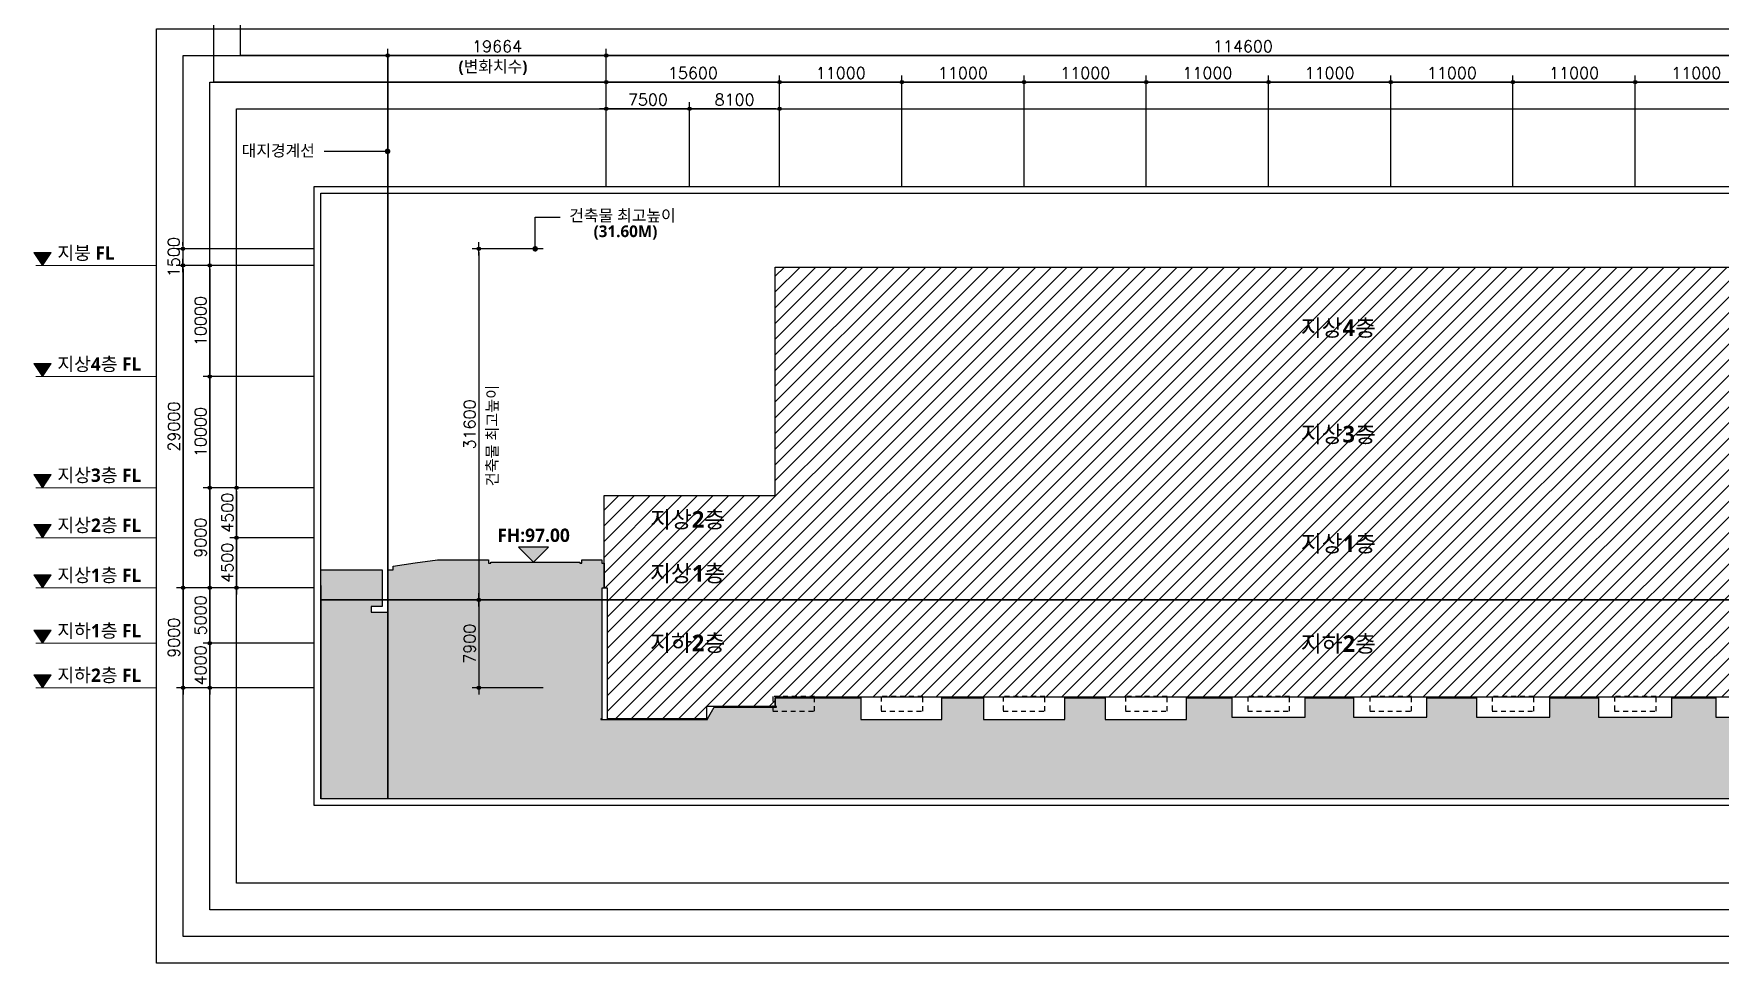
# Model space of a CAD drawing. Header units: millimetres. Extents: x 8456 to 190005487, y 619 to 455456909.
# Drawn here: x 8456 to 160238, y 619 to 84276 of the extents above; entities that cross this region are included whole.
import ezdxf

# ---------------------------------------------------------------- set-up
doc = ezdxf.new("R2010")
doc.units = ezdxf.units.MM
doc.header["$LTSCALE"] = 400
doc.header["$MEASUREMENT"] = 0
doc.header["$PDSIZE"] = -10
doc.linetypes.add('HID', pattern=[2, 1.1, -0.9])
doc.layers.get('0').update_dxf_attribs({"linetype": 'CONTINUOUS'})
doc.layers.get('Defpoints').update_dxf_attribs({"color": 153, "linetype": 'CONTINUOUS'})
doc.layers.add('A-MARK', color=7, linetype='CONTINUOUS', lineweight=15)
for name, color, linetype in [('AA-XXXX-TXT2', 3, 'CONTINUOUS'), ('elev', 8, 'CONTINUOUS'), ('HID', 3, 'HID')]:
    doc.layers.add(name, color=color, linetype=linetype)
doc.layers.add('Defpoint', color=161, linetype='CONTINUOUS', plot=False)
doc.styles.add('SH_대대리576', font='')
doc.styles.get("Standard").update_dxf_attribs({"font": 'SIMPLEX.shx'})
doc.styles.get('SH_대대리576').set_extended_font_data('NanumGothic', bold=True)
doc.dimstyles.new('SHP 600', dxfattribs={"dimscale": 300, "dimtxt": 3.5, "dimasz": 1, "dimexe": 2, "dimexo": 2, "dimgap": 1, "dimtad": 1, "dimdec": 0, "dimzin": 0, "dimdsep": 46, "dimtxsty": 'Standard', "dimblk": 'DIMDOT', "dimcen": 0.09, "dimclrt": 3, "dimadec": 0, "dimazin": 1, "dimtfac": 1, "dimtdec": 0, "dimtix": 1, "dimtmove": 2, "dimatfit": 0, "dimldrblk": 'DIMDOT', "dimfxl": 1, "dimtfillclr": 3, "dimtolj": 1, "dimtzin": 0, "dimarcsym": 0})

# ---------------------------------------------------------------- blocks, each defined once
blk = doc.blocks.new('DIMDOT')
at = {"color": 0}
blk.add_line((-2, 0), (2, 0), dxfattribs=at)
for radius in [0.5, 0.25]:
    blk.add_circle((0, 0), radius, dxfattribs=at)
blk = doc.blocks.new('*D80')
at = {"color": 0, "lineweight": -2}
for p, q in [((59983, 70519), (59983, 78119)), ((67183, 77519), (60283, 77519)), ((67483, 70519), (67483, 78119))]:
    blk.add_line(p, q, dxfattribs=at)
at = {"layer": 'Defpoints', "color": 0}
for p in [(59983, 77519), (59983, 69919), (67483, 69919)]:
    blk.add_point(p, dxfattribs=at)
at = {"color": 0, "linetype": 'ByBlock', "lineweight": -2, "xscale": 300, "yscale": 300, "zscale": 300, "rotation": 180}
blk.add_blockref('DIMDOT', (59983, 77519), dxfattribs=at)
at = {"color": 0, "linetype": 'ByBlock', "lineweight": -2, "xscale": 300, "yscale": 300, "zscale": 300}
blk.add_blockref('DIMDOT', (67483, 77519), dxfattribs=at)
at = {"color": 3, "insert": (63733, 78345), "char_height": 1050, "attachment_point": 5}
blk.add_mtext('\\A1;7500', dxfattribs=at)
blk = doc.blocks.new('*D81')
at = {"color": 0, "lineweight": -2}
for p, q in [((67483, 70519), (67483, 78119)), ((75283, 77519), (67783, 77519)), ((75583, 70519), (75583, 78119))]:
    blk.add_line(p, q, dxfattribs=at)
at = {"layer": 'Defpoints', "color": 0}
for p in [(67483, 77519), (67483, 69919), (75583, 69919)]:
    blk.add_point(p, dxfattribs=at)
at = {"color": 0, "linetype": 'ByBlock', "lineweight": -2, "xscale": 300, "yscale": 300, "zscale": 300, "rotation": 180}
blk.add_blockref('DIMDOT', (67483, 77519), dxfattribs=at)
at = {"color": 0, "linetype": 'ByBlock', "lineweight": -2, "xscale": 300, "yscale": 300, "zscale": 300}
blk.add_blockref('DIMDOT', (75583, 77519), dxfattribs=at)
at = {"color": 3, "insert": (71533, 78345), "char_height": 1050, "attachment_point": 5}
blk.add_mtext('\\A1;8100', dxfattribs=at)
blk = doc.blocks.new('*D82')
at = {"color": 0, "lineweight": -2}
for p, q in [((59983, 70519), (59983, 80519)), ((75583, 70519), (75583, 80519)), ((75283, 79919), (60283, 79919))]:
    blk.add_line(p, q, dxfattribs=at)
at = {"layer": 'Defpoints', "color": 0}
for p in [(59983, 79919), (59983, 69919), (75583, 69919)]:
    blk.add_point(p, dxfattribs=at)
at = {"color": 0, "linetype": 'ByBlock', "lineweight": -2, "xscale": 300, "yscale": 300, "zscale": 300, "rotation": 180}
blk.add_blockref('DIMDOT', (59983, 79919), dxfattribs=at)
at = {"color": 0, "linetype": 'ByBlock', "lineweight": -2, "xscale": 300, "yscale": 300, "zscale": 300}
blk.add_blockref('DIMDOT', (75583, 79919), dxfattribs=at)
at = {"color": 3, "insert": (67783, 80745), "char_height": 1050, "attachment_point": 5}
blk.add_mtext('\\A1;15600', dxfattribs=at)
blk = doc.blocks.new('*D83')
at = {"color": 0, "lineweight": -2}
for p, q in [((75583, 70519), (75583, 80519)), ((86583, 70519), (86583, 80519)), ((86283, 79919), (75883, 79919))]:
    blk.add_line(p, q, dxfattribs=at)
at = {"layer": 'Defpoints', "color": 0}
for p in [(75583, 79919), (75583, 69919), (86583, 69919)]:
    blk.add_point(p, dxfattribs=at)
at = {"color": 0, "linetype": 'ByBlock', "lineweight": -2, "xscale": 300, "yscale": 300, "zscale": 300, "rotation": 180}
blk.add_blockref('DIMDOT', (75583, 79919), dxfattribs=at)
at = {"color": 0, "linetype": 'ByBlock', "lineweight": -2, "xscale": 300, "yscale": 300, "zscale": 300}
blk.add_blockref('DIMDOT', (86583, 79919), dxfattribs=at)
at = {"color": 3, "insert": (81083, 80745), "char_height": 1050, "attachment_point": 5}
blk.add_mtext('\\A1;11000', dxfattribs=at)
blk = doc.blocks.new('*D84')
at = {"color": 0, "lineweight": -2}
for p, q in [((86583, 70519), (86583, 80519)), ((97583, 70519), (97583, 80519)), ((97283, 79919), (86883, 79919))]:
    blk.add_line(p, q, dxfattribs=at)
at = {"layer": 'Defpoints', "color": 0}
for p in [(86583, 79919), (86583, 69919), (97583, 69919)]:
    blk.add_point(p, dxfattribs=at)
at = {"color": 0, "linetype": 'ByBlock', "lineweight": -2, "xscale": 300, "yscale": 300, "zscale": 300, "rotation": 180}
blk.add_blockref('DIMDOT', (86583, 79919), dxfattribs=at)
at = {"color": 0, "linetype": 'ByBlock', "lineweight": -2, "xscale": 300, "yscale": 300, "zscale": 300}
blk.add_blockref('DIMDOT', (97583, 79919), dxfattribs=at)
at = {"color": 3, "insert": (92083, 80745), "char_height": 1050, "attachment_point": 5}
blk.add_mtext('\\A1;11000', dxfattribs=at)
blk = doc.blocks.new('*D85')
at = {"color": 0, "lineweight": -2}
for p, q in [((97583, 70519), (97583, 80519)), ((108583, 70519), (108583, 80519)), ((108283, 79919), (97883, 79919))]:
    blk.add_line(p, q, dxfattribs=at)
at = {"layer": 'Defpoints', "color": 0}
for p in [(97583, 79919), (97583, 69919), (108583, 69919)]:
    blk.add_point(p, dxfattribs=at)
at = {"color": 0, "linetype": 'ByBlock', "lineweight": -2, "xscale": 300, "yscale": 300, "zscale": 300, "rotation": 180}
blk.add_blockref('DIMDOT', (97583, 79919), dxfattribs=at)
at = {"color": 0, "linetype": 'ByBlock', "lineweight": -2, "xscale": 300, "yscale": 300, "zscale": 300}
blk.add_blockref('DIMDOT', (108583, 79919), dxfattribs=at)
at = {"color": 3, "insert": (103083, 80745), "char_height": 1050, "attachment_point": 5}
blk.add_mtext('\\A1;11000', dxfattribs=at)
blk = doc.blocks.new('*D86')
at = {"color": 0, "lineweight": -2}
for p, q in [((108583, 70519), (108583, 80519)), ((119583, 70519), (119583, 80519)), ((119283, 79919), (108883, 79919))]:
    blk.add_line(p, q, dxfattribs=at)
at = {"layer": 'Defpoints', "color": 0}
for p in [(108583, 79919), (108583, 69919), (119583, 69919)]:
    blk.add_point(p, dxfattribs=at)
at = {"color": 0, "linetype": 'ByBlock', "lineweight": -2, "xscale": 300, "yscale": 300, "zscale": 300, "rotation": 180}
blk.add_blockref('DIMDOT', (108583, 79919), dxfattribs=at)
at = {"color": 0, "linetype": 'ByBlock', "lineweight": -2, "xscale": 300, "yscale": 300, "zscale": 300}
blk.add_blockref('DIMDOT', (119583, 79919), dxfattribs=at)
at = {"color": 3, "insert": (114083, 80745), "char_height": 1050, "attachment_point": 5}
blk.add_mtext('\\A1;11000', dxfattribs=at)
blk = doc.blocks.new('*D87')
at = {"color": 0, "lineweight": -2}
for p, q in [((119583, 70519), (119583, 80519)), ((130583, 70519), (130583, 80519)), ((130283, 79919), (119883, 79919))]:
    blk.add_line(p, q, dxfattribs=at)
at = {"layer": 'Defpoints', "color": 0}
for p in [(119583, 79919), (119583, 69919), (130583, 69919)]:
    blk.add_point(p, dxfattribs=at)
at = {"color": 0, "linetype": 'ByBlock', "lineweight": -2, "xscale": 300, "yscale": 300, "zscale": 300, "rotation": 180}
blk.add_blockref('DIMDOT', (119583, 79919), dxfattribs=at)
at = {"color": 0, "linetype": 'ByBlock', "lineweight": -2, "xscale": 300, "yscale": 300, "zscale": 300}
blk.add_blockref('DIMDOT', (130583, 79919), dxfattribs=at)
at = {"color": 3, "insert": (125083, 80745), "char_height": 1050, "attachment_point": 5}
blk.add_mtext('\\A1;11000', dxfattribs=at)
blk = doc.blocks.new('*D88')
at = {"color": 0, "lineweight": -2}
for p, q in [((130583, 70519), (130583, 80519)), ((141583, 70519), (141583, 80519)), ((141283, 79919), (130883, 79919))]:
    blk.add_line(p, q, dxfattribs=at)
at = {"layer": 'Defpoints', "color": 0}
for p in [(130583, 79919), (130583, 69919), (141583, 69919)]:
    blk.add_point(p, dxfattribs=at)
at = {"color": 0, "linetype": 'ByBlock', "lineweight": -2, "xscale": 300, "yscale": 300, "zscale": 300, "rotation": 180}
blk.add_blockref('DIMDOT', (130583, 79919), dxfattribs=at)
at = {"color": 0, "linetype": 'ByBlock', "lineweight": -2, "xscale": 300, "yscale": 300, "zscale": 300}
blk.add_blockref('DIMDOT', (141583, 79919), dxfattribs=at)
at = {"color": 3, "insert": (136083, 80745), "char_height": 1050, "attachment_point": 5}
blk.add_mtext('\\A1;11000', dxfattribs=at)
blk = doc.blocks.new('*D89')
at = {"color": 0, "lineweight": -2}
for p, q in [((141583, 70519), (141583, 80519)), ((152583, 70519), (152583, 80519)), ((152283, 79919), (141883, 79919))]:
    blk.add_line(p, q, dxfattribs=at)
at = {"layer": 'Defpoints', "color": 0}
for p in [(141583, 79919), (141583, 69919), (152583, 69919)]:
    blk.add_point(p, dxfattribs=at)
at = {"color": 0, "linetype": 'ByBlock', "lineweight": -2, "xscale": 300, "yscale": 300, "zscale": 300, "rotation": 180}
blk.add_blockref('DIMDOT', (141583, 79919), dxfattribs=at)
at = {"color": 0, "linetype": 'ByBlock', "lineweight": -2, "xscale": 300, "yscale": 300, "zscale": 300}
blk.add_blockref('DIMDOT', (152583, 79919), dxfattribs=at)
at = {"color": 3, "insert": (147083, 80745), "char_height": 1050, "attachment_point": 5}
blk.add_mtext('\\A1;11000', dxfattribs=at)
blk = doc.blocks.new('*D90')
at = {"color": 0, "lineweight": -2}
for p, q in [((152583, 70519), (152583, 80519)), ((163583, 70519), (163583, 80519)), ((163283, 79919), (152883, 79919))]:
    blk.add_line(p, q, dxfattribs=at)
at = {"layer": 'Defpoints', "color": 0}
for p in [(152583, 79919), (152583, 69919), (163583, 69919)]:
    blk.add_point(p, dxfattribs=at)
at = {"color": 0, "linetype": 'ByBlock', "lineweight": -2, "xscale": 300, "yscale": 300, "zscale": 300, "rotation": 180}
blk.add_blockref('DIMDOT', (152583, 79919), dxfattribs=at)
at = {"color": 0, "linetype": 'ByBlock', "lineweight": -2, "xscale": 300, "yscale": 300, "zscale": 300}
blk.add_blockref('DIMDOT', (163583, 79919), dxfattribs=at)
at = {"color": 3, "insert": (158083, 80745), "char_height": 1050, "attachment_point": 5}
blk.add_mtext('\\A1;11000', dxfattribs=at)
blk = doc.blocks.new('*D92')
at = {"color": 0, "lineweight": -2}
for p, q in [((59983, 70519), (59983, 82919)), ((174283, 82319), (60283, 82319)), ((174583, 70519), (174583, 82919))]:
    blk.add_line(p, q, dxfattribs=at)
at = {"layer": 'Defpoints', "color": 0}
for p in [(59983, 82319), (59983, 69919), (174583, 69919)]:
    blk.add_point(p, dxfattribs=at)
at = {"color": 0, "linetype": 'ByBlock', "lineweight": -2, "xscale": 300, "yscale": 300, "zscale": 300, "rotation": 180}
blk.add_blockref('DIMDOT', (59983, 82319), dxfattribs=at)
at = {"color": 0, "linetype": 'ByBlock', "lineweight": -2, "xscale": 300, "yscale": 300, "zscale": 300}
blk.add_blockref('DIMDOT', (174583, 82319), dxfattribs=at)
at = {"color": 3, "insert": (117283, 83145), "char_height": 1050, "attachment_point": 5}
blk.add_mtext('\\A1;114600', dxfattribs=at)
blk = doc.blocks.new('*D93')
at = {"color": 0, "lineweight": -2}
for p, q in [((33693, 34419), (21298, 34419)), ((21898, 34119), (21898, 25719)), ((33693, 25419), (21298, 25419))]:
    blk.add_line(p, q, dxfattribs=at)
at = {"layer": 'Defpoints', "color": 0}
for p in [(34293, 34419), (21898, 25419), (34293, 25419)]:
    blk.add_point(p, dxfattribs=at)
at = {"color": 0, "linetype": 'ByBlock', "lineweight": -2, "xscale": 300, "yscale": 300, "zscale": 300}
for p, rotation in [((21898, 34419), 90), ((21898, 25419), 270)]:
    blk.add_blockref('DIMDOT', p, dxfattribs=dict(at, rotation=rotation))
at = {"color": 3, "insert": (21072, 29919), "char_height": 1050, "attachment_point": 5, "rotation": 90}
blk.add_mtext('\\A1;9000', dxfattribs=at)
blk = doc.blocks.new('*D94')
at = {"color": 0, "lineweight": -2}
for p, q in [((33693, 43419), (23698, 43419)), ((24298, 43119), (24298, 34719)), ((33693, 34419), (23698, 34419))]:
    blk.add_line(p, q, dxfattribs=at)
at = {"layer": 'Defpoints', "color": 0}
for p in [(34293, 43419), (24298, 34419), (34293, 34419)]:
    blk.add_point(p, dxfattribs=at)
at = {"color": 0, "linetype": 'ByBlock', "lineweight": -2, "xscale": 300, "yscale": 300, "zscale": 300}
for p, rotation in [((24298, 43419), 90), ((24298, 34419), 270)]:
    blk.add_blockref('DIMDOT', p, dxfattribs=dict(at, rotation=rotation))
at = {"color": 3, "insert": (23472, 38919), "char_height": 1050, "attachment_point": 5, "rotation": 90}
blk.add_mtext('\\A1;9000', dxfattribs=at)
blk = doc.blocks.new('*D95')
at = {"color": 0, "lineweight": -2}
for p, q in [((33688, 53419), (23698, 53419)), ((24298, 53119), (24298, 43719)), ((33688, 43419), (23698, 43419))]:
    blk.add_line(p, q, dxfattribs=at)
at = {"layer": 'Defpoints', "color": 0}
for p in [(34288, 53419), (24298, 43419), (34288, 43419)]:
    blk.add_point(p, dxfattribs=at)
at = {"color": 0, "linetype": 'ByBlock', "lineweight": -2, "xscale": 300, "yscale": 300, "zscale": 300}
for p, rotation in [((24298, 53419), 90), ((24298, 43419), 270)]:
    blk.add_blockref('DIMDOT', p, dxfattribs=dict(at, rotation=rotation))
at = {"color": 3, "insert": (23472, 48419), "char_height": 1050, "attachment_point": 5, "rotation": 90}
blk.add_mtext('\\A1;10000', dxfattribs=at)
blk = doc.blocks.new('*D96')
at = {"color": 0, "lineweight": -2}
for p, q in [((33698, 63419), (23698, 63419)), ((24298, 63119), (24298, 53719)), ((33698, 53419), (23698, 53419))]:
    blk.add_line(p, q, dxfattribs=at)
at = {"layer": 'Defpoints', "color": 0}
for p in [(34298, 63419), (24298, 53419), (34298, 53419)]:
    blk.add_point(p, dxfattribs=at)
at = {"color": 0, "linetype": 'ByBlock', "lineweight": -2, "xscale": 300, "yscale": 300, "zscale": 300}
for p, rotation in [((24298, 63419), 90), ((24298, 53419), 270)]:
    blk.add_blockref('DIMDOT', p, dxfattribs=dict(at, rotation=rotation))
at = {"color": 3, "insert": (23472, 58419), "char_height": 1050, "attachment_point": 5, "rotation": 90}
blk.add_mtext('\\A1;10000', dxfattribs=at)
blk = doc.blocks.new('*D97')
at = {"color": 0, "lineweight": -2}
for p, q in [((33703, 29419), (23698, 29419)), ((24298, 29119), (24298, 25719)), ((33698, 25419), (23698, 25419))]:
    blk.add_line(p, q, dxfattribs=at)
at = {"layer": 'Defpoints', "color": 0}
for p in [(34303, 29419), (24298, 25419), (34298, 25419)]:
    blk.add_point(p, dxfattribs=at)
at = {"color": 0, "linetype": 'ByBlock', "lineweight": -2, "xscale": 300, "yscale": 300, "zscale": 300}
for p, rotation in [((24298, 29419), 90), ((24298, 25419), 270)]:
    blk.add_blockref('DIMDOT', p, dxfattribs=dict(at, rotation=rotation))
at = {"color": 3, "insert": (23472, 27419), "char_height": 1050, "attachment_point": 5, "rotation": 90}
blk.add_mtext('\\A1;4000', dxfattribs=at)
blk = doc.blocks.new('*D98')
at = {"color": 0, "lineweight": -2}
for p, q in [((33703, 38919), (26103, 38919)), ((26703, 38619), (26703, 34719)), ((33703, 34419), (26103, 34419))]:
    blk.add_line(p, q, dxfattribs=at)
at = {"layer": 'Defpoints', "color": 0}
for p in [(34303, 38919), (26703, 34419), (34303, 34419)]:
    blk.add_point(p, dxfattribs=at)
at = {"color": 0, "linetype": 'ByBlock', "lineweight": -2, "xscale": 300, "yscale": 300, "zscale": 300}
for p, rotation in [((26703, 38919), 90), ((26703, 34419), 270)]:
    blk.add_blockref('DIMDOT', p, dxfattribs=dict(at, rotation=rotation))
at = {"color": 3, "insert": (25877, 36669), "char_height": 1050, "attachment_point": 5, "rotation": 90}
blk.add_mtext('\\A1;4500', dxfattribs=at)
blk = doc.blocks.new('*D99')
at = {"color": 0, "lineweight": -2}
for p, q in [((33712, 43419), (26112, 43419)), ((26712, 43119), (26712, 39219)), ((33712, 38919), (26112, 38919))]:
    blk.add_line(p, q, dxfattribs=at)
at = {"layer": 'Defpoints', "color": 0}
for p in [(34312, 43419), (26712, 38919), (34312, 38919)]:
    blk.add_point(p, dxfattribs=at)
at = {"color": 0, "linetype": 'ByBlock', "lineweight": -2, "xscale": 300, "yscale": 300, "zscale": 300}
for p, rotation in [((26712, 43419), 90), ((26712, 38919), 270)]:
    blk.add_blockref('DIMDOT', p, dxfattribs=dict(at, rotation=rotation))
at = {"color": 3, "insert": (25887, 41169), "char_height": 1050, "attachment_point": 5, "rotation": 90}
blk.add_mtext('\\A1;4500', dxfattribs=at)
blk = doc.blocks.new('*D100')
at = {"color": 0, "lineweight": -2}
for p, q in [((33693, 63419), (21298, 63419)), ((21898, 63119), (21898, 34719)), ((33704, 34419), (21298, 34419))]:
    blk.add_line(p, q, dxfattribs=at)
at = {"layer": 'Defpoints', "color": 0}
for p in [(34293, 63419), (21898, 34419), (34304, 34419)]:
    blk.add_point(p, dxfattribs=at)
at = {"color": 0, "linetype": 'ByBlock', "lineweight": -2, "xscale": 300, "yscale": 300, "zscale": 300}
for p, rotation in [((21898, 63419), 90), ((21898, 34419), 270)]:
    blk.add_blockref('DIMDOT', p, dxfattribs=dict(at, rotation=rotation))
at = {"color": 3, "insert": (21072, 48919), "char_height": 1050, "attachment_point": 5, "rotation": 90}
blk.add_mtext('\\A1;29000', dxfattribs=at)
blk = doc.blocks.new('Level - GL_Architecture-538196-단면도-1')
at = {"layer": 'A-MARK'}
blk.add_hatch(color=256, dxfattribs=at).paths.add_polyline_path([(-50936, 1188), (-50144, 0), (-49352, 1188)], flags=0)
for p, q in [((-50936, 1188), (-49352, 1188)), ((-50144, 0), (-50936, 1188)), ((-49352, 1188), (-50144, 0)), ((-39756, 0), (-50744, 0))]:
    blk.add_line(p, q, dxfattribs=at)
blk = doc.blocks.new('*D105')
at = {"color": 0, "lineweight": -2}
for p, q in [((33704, 34419), (23698, 34419)), ((24298, 34119), (24298, 29719)), ((33698, 29419), (23698, 29419))]:
    blk.add_line(p, q, dxfattribs=at)
at = {"layer": 'Defpoints', "color": 0}
for p in [(34304, 34419), (24298, 29419), (34298, 29419)]:
    blk.add_point(p, dxfattribs=at)
at = {"color": 0, "linetype": 'ByBlock', "lineweight": -2, "xscale": 300, "yscale": 300, "zscale": 300}
for p, rotation in [((24298, 34419), 90), ((24298, 29419), 270)]:
    blk.add_blockref('DIMDOT', p, dxfattribs=dict(at, rotation=rotation))
at = {"color": 3, "insert": (23472, 31919), "char_height": 1050, "attachment_point": 5, "rotation": 90}
blk.add_mtext('\\A1;5000', dxfattribs=at)
blk = doc.blocks.new('*D107')
at = {"color": 0, "lineweight": -2}
for p, q in [((40320, 70519), (40320, 82917)), ((59683, 82317), (40620, 82317)), ((59983, 70519), (59983, 82917))]:
    blk.add_line(p, q, dxfattribs=at)
at = {"layer": 'Defpoints', "color": 0}
for p in [(40320, 82317), (40320, 69919), (59983, 69919)]:
    blk.add_point(p, dxfattribs=at)
at = {"color": 0, "linetype": 'ByBlock', "lineweight": -2, "xscale": 300, "yscale": 300, "zscale": 300, "rotation": 180}
blk.add_blockref('DIMDOT', (40320, 82317), dxfattribs=at)
at = {"color": 0, "linetype": 'ByBlock', "lineweight": -2, "xscale": 300, "yscale": 300, "zscale": 300}
blk.add_blockref('DIMDOT', (59983, 82317), dxfattribs=at)
at = {"color": 3, "insert": (50151, 83143), "char_height": 1050, "attachment_point": 5}
blk.add_mtext('\\A1;19664', dxfattribs=at)
blk = doc.blocks.new('*D111')
at = {"color": 0, "lineweight": -2}
for p, q in [((54315, 64919), (47914, 64919)), ((48514, 64619), (48514, 33619)), ((54309, 33319), (47914, 33319))]:
    blk.add_line(p, q, dxfattribs=at)
at = {"layer": 'Defpoints', "color": 0}
for p in [(54915, 64919), (48514, 33319), (54909, 33319)]:
    blk.add_point(p, dxfattribs=at)
at = {"color": 0, "linetype": 'ByBlock', "lineweight": -2, "xscale": 300, "yscale": 300, "zscale": 300}
for p, rotation in [((48514, 64919), 90), ((48514, 33319), 270)]:
    blk.add_blockref('DIMDOT', p, dxfattribs=dict(at, rotation=rotation))
at = {"color": 3, "insert": (47689, 49119), "char_height": 1050, "attachment_point": 5, "rotation": 90}
blk.add_mtext('\\A1;31600', dxfattribs=at)
blk = doc.blocks.new('*D112')
at = {"color": 0, "lineweight": -2}
for p, q in [((54315, 33319), (47914, 33319)), ((48514, 33019), (48514, 25719)), ((54313, 25419), (47914, 25419))]:
    blk.add_line(p, q, dxfattribs=at)
at = {"layer": 'Defpoints', "color": 0}
for p in [(54915, 33319), (48514, 25419), (54913, 25419)]:
    blk.add_point(p, dxfattribs=at)
at = {"color": 0, "linetype": 'ByBlock', "lineweight": -2, "xscale": 300, "yscale": 300, "zscale": 300}
for p, rotation in [((48514, 33319), 90), ((48514, 25419), 270)]:
    blk.add_blockref('DIMDOT', p, dxfattribs=dict(at, rotation=rotation))
at = {"color": 3, "insert": (47689, 29369), "char_height": 1050, "attachment_point": 5, "rotation": 90}
blk.add_mtext('\\A1;7900', dxfattribs=at)
blk = doc.blocks.new('*D113')
at = {"color": 0, "lineweight": -2}
for p, q in [((21887, 65219), (21887, 65519)), ((33692, 64919), (21287, 64919)), ((21887, 64919), (21887, 63419)), ((33693, 63419), (21287, 63419)), ((21887, 63119), (21887, 62819))]:
    blk.add_line(p, q, dxfattribs=at)
at = {"layer": 'Defpoints', "color": 0}
for p in [(34292, 64919), (21887, 63419), (34293, 63419)]:
    blk.add_point(p, dxfattribs=at)
at = {"color": 0, "linetype": 'ByBlock', "lineweight": -2, "xscale": 300, "yscale": 300, "zscale": 300}
for p, rotation in [((21887, 64919), 270), ((21887, 63419), 90)]:
    blk.add_blockref('DIMDOT', p, dxfattribs=dict(at, rotation=rotation))
at = {"color": 3, "insert": (21061, 64169), "char_height": 1050, "attachment_point": 5, "rotation": 90}
blk.add_mtext('\\A1;1500', dxfattribs=at)

msp = doc.modelspace()

# ---------------------------------------------------------------- hatches: boundary and pattern name
at = {"transparency": 33554687}
h = msp.add_hatch(color=256, dxfattribs=at)
h.dxf.hatch_style = 1
h.paths.add_polyline_path([(54772.9, 38069.3), (52072.9, 38069.3), (53422.9, 36719.3)])
at = {"layer": 'elev', "transparency": 33554687}
h = msp.add_hatch(dxfattribs=at)
h.set_pattern_fill('ANSI31', color=256, scale=8000)
h.set_pattern_definition([(45, (-558.8, -569.4), (-707.107, 707.107), [])])
h.paths.add_polyline_path([(60098, 24029.3), (60098, 34389.3), (59788, 34389.3), (59788, 42719.3), (75188, 42719.3), (75188, 63269.3), (174988, 63269.3), (174988, 63419.3), (174988, 67409.3), (181338, 67409.3), (181338, 36669.3), (174988, 36669.3), (174988, 24569.3), (75188, 24569.3), (75188, 23719.3), (68988, 23719.3), (68988, 22619.3), (60094.4, 22619.3)])
h = msp.add_hatch(color=256, dxfattribs=at)
h.dxf.hatch_style = 1
h.paths.add_polyline_path([(34302.7, 36019.3), (39810.1, 36019.3), (39810.1, 32719.3), (38810.1, 32719.3), (38810.1, 32219.3), (40310.1, 32219.3), (40310.1, 36019.3), (40810.1, 36019.3), (40810.1, 36369.3), (42794.7, 36644.3), (44779.3, 36919.3), (47083.6, 36919.3), (49388, 36919.3), (49388, 36619.3), (49588, 36619.3), (49588, 36719.3), (57588, 36719.3), (57588, 36619.3), (57788, 36619.3), (57788, 36919.3), (59588, 36919.3), (59588, 36619.3), (59788, 36619.3), (59788, 34389.3), (59588, 34389.3), (59588, 22619.3), (59488, 22619.3), (59488, 22559.3), (69088, 22559.3), (69088, 22619.3), (69688.4, 23659.3), (75288, 23659.3), (75288, 23719.3), (75188, 23719.3), (75188, 24509.3), (82888, 24509.3), (82888, 22569.3), (90188, 22569.3), (90188, 24509.3), (93938, 24509.3), (93938, 22569.3), (101238, 22569.3), (101238, 24509.3), (104888, 24509.3), (104888, 22569.3), (112188, 22569.3), (112188, 24509.3), (116288, 24509.3), (116288, 22769.3), (122888, 22769.3), (122888, 24509.3), (127238, 24509.3), (127238, 22769.3), (133838, 22769.3), (133838, 24509.3), (138288, 24509.3), (138288, 22769.3), (144888, 22769.3), (144888, 24509.3), (149288, 24509.3), (149288, 22769.3), (155888, 22769.3), (155888, 24509.3), (159838, 24509.3), (159838, 22769.3), (174988, 22769.3), (174988, 36619.3), (181338, 36619.3), (181338, 38619.3), (181538, 38619.3), (181538, 38319.3), (182513, 38319.3), (182513, 38619.3), (183804.3, 38365), (185095.6, 38110.6), (185095.6, 15419.3), (34297.9, 15419.3)])

# ---------------------------------------------------------------- linework, layer by layer
for points in [[(40298.1, 73690.8), (34588.2, 73690.8)], [(53588.5, 64919.3), (53588.5, 67768.5), (55835.3, 67768.5)], [(34302.7, 34619.3), (34302.7, 15419.3)]]:
    msp.add_lwpolyline(points)
at = {"const_width": 250}
for points in [[(40173.1, 73690.8, 1), (40423.1, 73690.8, 1)], [(53713.5, 64919.3, -1), (53463.5, 64919.3, -1)]]:
    msp.add_lwpolyline(points, format="xyb", close=True, dxfattribs=at)
msp.add_lwpolyline([(54772.9, 38069.3), (52072.9, 38069.3), (53422.9, 36719.3)], close=True)
at = {"layer": 'Defpoint'}
for points in [[(24667.9, 165017.4), (207788.5, 165017.4), (207788.5, 79917.4), (24667.9, 79917.4)], [(27067.9, 162617.4), (205388.5, 162617.4), (205388.5, 82317.4), (27067.9, 82317.4)], [(19497.9, 84719.3), (222644.4, 84719.3), (222644.4, 619.3), (19497.9, 619.3)], [(21897.9, 82319.3), (220244.4, 82319.3), (220244.4, 3019.3), (21897.9, 3019.3)], [(24297.9, 79919.3), (217844.4, 79919.3), (217844.4, 5419.3), (24297.9, 5419.3)], [(26697.9, 77519.3), (215444.4, 77519.3), (215444.4, 7819.3), (26697.9, 7819.3)], [(33697.9, 70519.3), (208444.4, 70519.3), (208444.4, 14819.3), (33697.9, 14819.3)], [(34297.9, 69919.3), (207844.4, 69919.3), (207844.4, 15419.3), (34297.9, 15419.3)]]:
    msp.add_lwpolyline(points, close=True, dxfattribs=at)
at = {"layer": 'elev'}
msp.add_lwpolyline([(60098, 24029.3), (60098, 34389.3), (59788, 34389.3), (59788, 42719.3), (75188, 42719.3), (75188, 63269.3), (174988, 63269.3), (174988, 63419.3), (174988, 67409.3), (181338, 67409.3), (181338, 36669.3), (174988, 36669.3), (174988, 24569.3), (75188, 24569.3), (75188, 23719.3), (68988, 23719.3), (68988, 22619.3), (60094.4, 22619.3)], close=True, dxfattribs=at)
msp.add_lwpolyline([(185095.6, 15419.3), (34297.9, 15419.3), (34302.7, 36019.3), (39810.1, 36019.3), (39810.1, 32719.3), (38810.1, 32719.3), (38810.1, 32219.3), (40310.1, 32219.3), (40310.1, 36019.3), (40810.1, 36019.3), (40810.1, 36369.3), (42794.7, 36644.3), (44779.3, 36919.3), (47083.6, 36919.3), (49388, 36919.3), (49388, 36619.3), (49588, 36619.3), (49588, 36719.3), (57588, 36719.3), (57588, 36619.3), (57788, 36619.3), (57788, 36919.3), (59588, 36919.3), (59588, 36619.3), (59788, 36619.3), (59788, 34389.3), (59588, 34389.3), (59588, 22619.3), (59488, 22619.3), (59488, 22559.3), (69088, 22559.3), (69088, 22619.3), (69688.4, 23659.3), (75288, 23659.3), (75288, 23719.3), (75188, 23719.3), (75188, 24509.3), (82888, 24509.3), (82888, 22569.3), (90188, 22569.3), (90188, 24509.3), (93938, 24509.3), (93938, 22569.3), (101238, 22569.3), (101238, 24509.3), (104888, 24509.3), (104888, 22569.3), (112188, 22569.3), (112188, 24509.3), (116288, 24509.3), (116288, 22769.3), (122888, 22769.3), (122888, 24509.3), (127238, 24509.3), (127238, 22769.3), (133838, 22769.3), (133838, 24509.3), (138288, 24509.3), (138288, 22769.3), (144888, 22769.3), (144888, 24509.3), (149288, 24509.3), (149288, 22769.3), (155888, 22769.3), (155888, 24509.3), (159838, 24509.3), (159838, 22769.3), (174988, 22769.3)], dxfattribs=at)
at = {"layer": 'HID', "const_width": 150}
for points in [[(40319.6, 82319.3), (40319.6, 15419.3)], [(207844.4, 33319.3), (34297.9, 33319.3)]]:
    msp.add_lwpolyline(points, dxfattribs=at)
at = {"layer": 'HID', "color": 8}
for points in [[(78733.1, 23319.3), (78733.1, 24619.3), (74983.1, 24619.3), (74983.1, 23319.3), (78733.1, 23319.3)], [(88458.1, 23319.3), (88458.1, 24619.3), (84708.1, 24619.3), (84708.1, 23319.3), (88458.1, 23319.3)], [(99458.1, 23319.3), (99458.1, 24619.3), (95708.1, 24619.3), (95708.1, 23319.3), (99458.1, 23319.3)], [(110458.1, 23319.3), (110458.1, 24619.3), (106708.1, 24619.3), (106708.1, 23319.3), (110458.1, 23319.3)], [(121458.1, 23319.3), (121458.1, 24619.3), (117708.1, 24619.3), (117708.1, 23319.3), (121458.1, 23319.3)], [(132458.1, 23319.3), (132458.1, 24619.3), (128708.1, 24619.3), (128708.1, 23319.3), (132458.1, 23319.3)], [(143458.1, 23319.3), (143458.1, 24619.3), (139708.1, 24619.3), (139708.1, 23319.3), (143458.1, 23319.3)], [(154458.1, 23319.3), (154458.1, 24619.3), (150708.1, 24619.3), (150708.1, 23319.3), (154458.1, 23319.3)]]:
    msp.add_lwpolyline(points, dxfattribs=at)

# ---------------------------------------------------------------- block references
at = {"layer": 'A-MARK', "xscale": 0.9876543209876538, "yscale": 0.9876543209876538, "zscale": 0.9876543209876538}
for p in [(58762.8, 63419.3), (58762.8, 63419.3), (58762.8, 53419.3), (58762.8, 53419.3), (58762.8, 43419.3), (58762.8, 43419.3), (58762.8, 38919.3), (58762.8, 38919.3), (58762.8, 34419.3), (58762.8, 34419.3), (58762.8, 29419.3), (58762.8, 29419.3), (58762.8, 25419.3), (58762.8, 25419.3)]:
    msp.add_blockref('Level - GL_Architecture-538196-단면도-1', p, dxfattribs=at)

# ---------------------------------------------------------------- texts
at = {"layer": 'AA-XXXX-TXT2', "style": 'SH_대대리576'}
for s, height, p in [('(변화치수)', 1050, (46686.6, 80804.2)), ('대지경계선', 1050, (27165.8, 73235.1)), ('건축물 최고높이', 1050, (56646.3, 67395.9)), ('(31.60M)', 1050, (58842.3, 65972.7)), ('지붕 FL', 1200, (10585.2, 63945.2)), ('지상4층', 1500, (122487, 57058.5)), ('지상4층 FL', 1200, (10585.2, 53945.2)), ('지상3층', 1500, (122487, 47489.9)), ('지상3층 FL', 1200, (10585.2, 43945.2)), ('지상2층', 1500, (63922, 39816)), ('지상2층 FL', 1200, (10585.2, 39445.2)), ('FH:97.00', 1200, (50182.3, 38540.9)), ('지상1층 ', 1500, (122487, 37647.6)), ('지상1층', 1500, (63922, 34963.4)), ('지상1층 FL', 1200, (10585.2, 34945.2)), ('지하1층 FL', 1200, (10585.2, 29945.2)), ('지하2층 ', 1500, (63922, 28692)), ('지하2층 ', 1500, (122487, 28633.2)), ('지하2층 FL', 1200, (10585.2, 25945.2))]:
    msp.add_text(s, height=height, dxfattribs=at).set_placement(p)
msp.add_text('건축물 최고높이', height=1000, rotation=90, dxfattribs=at).set_placement((50208.6, 43551.6))

# ---------------------------------------------------------------- dimensions: what is measured, and where the dimension line sits
for base, p1, p2, picture, middle in [((40319.6286, 82317.4286), (59983.1339, 69919.3417), (40319.6286, 69919.3417), '*D107', (50151.3813, 83143.1277)), ((59983.1, 82319.3), (174583.1, 69919.3), (59983.1, 69919.3), '*D92', (117283.1, 83145)), ((59983.1, 79919.3), (75583.1, 69919.3), (59983.1, 69919.3), '*D82', (67783.1, 80745)), ((75583.1, 79919.3), (86583.1, 69919.3), (75583.1, 69919.3), '*D83', (81083.1, 80745)), ((86583.1, 79919.3), (97583.1, 69919.3), (86583.1, 69919.3), '*D84', (92083.1, 80745)), ((97583.1, 79919.3), (108583.1, 69919.3), (97583.1, 69919.3), '*D85', (103083.1, 80745)), ((108583.1, 79919.3), (119583.1, 69919.3), (108583.1, 69919.3), '*D86', (114083.1, 80745)), ((119583.1, 79919.3), (130583.1, 69919.3), (119583.1, 69919.3), '*D87', (125083.1, 80745)), ((130583.1, 79919.3), (141583.1, 69919.3), (130583.1, 69919.3), '*D88', (136083.1, 80745)), ((141583.1, 79919.3), (152583.1, 69919.3), (141583.1, 69919.3), '*D89', (147083.1, 80745)), ((152583.1, 79919.3), (163583.1, 69919.3), (152583.1, 69919.3), '*D90', (158083.1, 80745)), ((59983.1, 77519.3), (67483.1, 69919.3), (59983.1, 69919.3), '*D80', (63733.1, 78345)), ((67483.1, 77519.3), (75583.1, 69919.3), (67483.1, 69919.3), '*D81', (71533.1, 78345))]:
    dim = msp.add_linear_dim(base=base, p1=p1, p2=p2, dimstyle='SHP 600')
    dim.commit()
    dim.dimension.update_dxf_attribs({"geometry": picture, "text_midpoint": middle})
for base, p1, p2, picture, middle in [((21886.7, 63419.3), (34292.4, 64919.3), (34293, 63419.3), '*D113', (21061, 64169.3)), ((48514.4, 33319.3), (54914.7, 64919.3), (54909.4, 33319.3), '*D111', (47688.7, 49119.3)), ((21897.9, 34419.3), (34293, 63419.3), (34304.2, 34419.3), '*D100', (21072.2, 48919.3)), ((24297.9, 53419.3), (34297.9, 63419.3), (34297.9, 53419.3), '*D96', (23472.2, 58419.3)), ((24297.9, 43419.3), (34288.1, 53419.3), (34288.1, 43419.3), '*D95', (23472.2, 48419.3)), ((24297.9, 34419.3), (34293, 43419.3), (34293, 34419.3), '*D94', (23472.2, 38919.3)), ((26712.4, 38919.3), (34312.4, 43419.3), (34312.4, 38919.3), '*D99', (25886.7, 41169.3)), ((26702.7, 34419.3), (34302.7, 38919.3), (34302.7, 34419.3), '*D98', (25877, 36669.3)), ((21897.9, 25419.3), (34293, 34419.3), (34293, 25419.3), '*D93', (21072.2, 29919.3)), ((24297.9, 29419.3), (34304.2, 34419.3), (34297.9, 29419.3), '*D105', (23472.2, 31919.3)), ((48514.4, 25419.3), (54914.5, 33319.3), (54913.2, 25419.3), '*D112', (47688.7, 29369.3)), ((24297.9, 25419.3), (34302.7, 29419.3), (34297.9, 25419.3), '*D97', (23472.2, 27419.3))]:
    dim = msp.add_linear_dim(base=base, p1=p1, p2=p2, angle=90, dimstyle='SHP 600')
    dim.commit()
    dim.dimension.update_dxf_attribs({"geometry": picture, "text_midpoint": middle})

doc.saveas('drawing.dxf')
